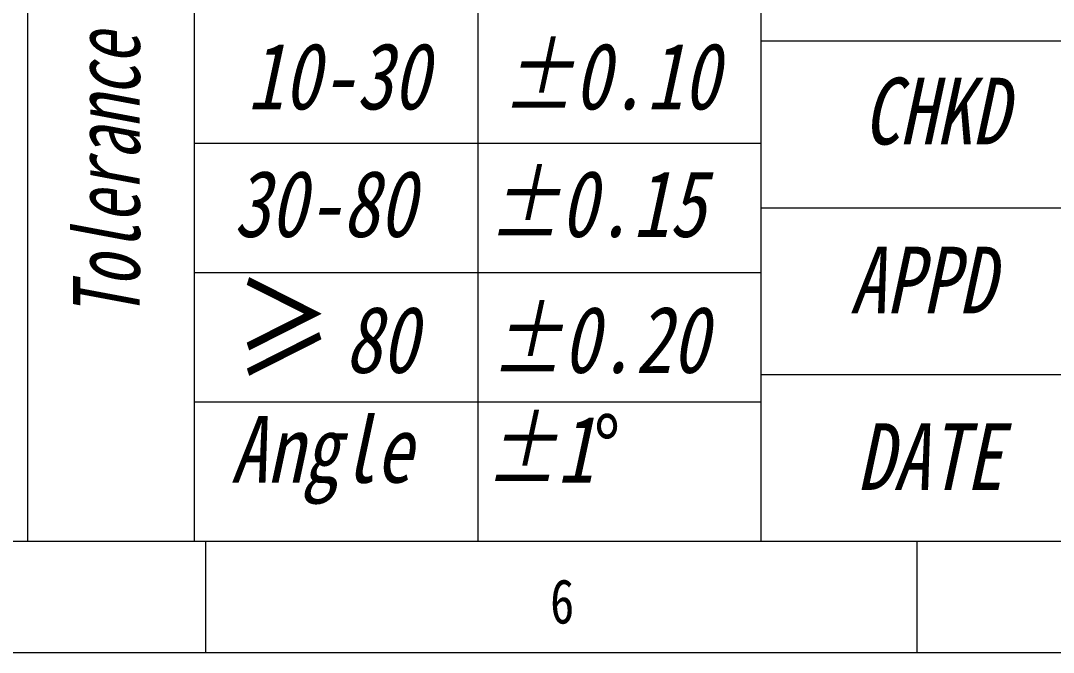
# Model space of a CAD drawing. Header units: millimetres. Extents: x 62 to 317, y 12 to 192.
# Drawn here: x 196.5 to 236.35, y 11.9 to 36.28 of the extents above; entities that cross this region are included whole.
import ezdxf

# ---------------------------------------------------------------- set-up
doc = ezdxf.new("R2010")
doc.units = ezdxf.units.MM
doc.layers.add('04 文字', color=1, linetype='Continuous')
doc.layers.add('07 图框', color=15, linetype='Continuous')
doc.styles.add('ST1', font='', dxfattribs={"width": 0.8})
doc.styles.get('ST1').set_extended_font_data('SimSun')

msp = doc.modelspace()

# ---------------------------------------------------------------- linework, layer by layer
at = {"lineweight": 0}
msp.add_line((196.769, 16.194), (312.591, 16.194), dxfattribs=at)
at = {"layer": '07 图框', "color": 7, "lineweight": 0}
for p, q in [((196.769, 16.194), (196.769, 54.801)), ((203.204, 16.194), (203.204, 41.932)), ((214.146, 41.932), (214.146, 16.194)), ((225.081, 16.194), (225.081, 41.932)), ((225.081, 35.498), (258.625, 35.498)), ((203.204, 31.56), (225.081, 31.56)), ((225.081, 29.063), (312.591, 29.063)), ((203.204, 26.567), (225.081, 26.567)), ((225.081, 22.629), (312.591, 22.629)), ((203.204, 21.573), (225.081, 21.573)), ((66.362, 16.194), (312.591, 16.194)), ((203.632, 16.194), (203.632, 11.904)), ((231.087, 16.194), (231.087, 11.904)), ((62.073, 11.904), (316.88, 11.904))]:
    msp.add_line(p, q, dxfattribs=at)

# ---------------------------------------------------------------- texts
at = {"layer": '04 文字', "color": 7, "lineweight": 0, "attachment_point": 1, "style": 'ST1'}
for s, insert, char_height, width in [('{\\fSimSun|b0|i1|c134|p2;10-30  %%P0.10}', (205.248, 35.43), 2.57382, 24.72975), ('{\\fSimSun|b0|i1|c134|p2;30-80  %%P0.15}', (204.719, 30.506), 2.57382, 30.32777), ('{\\H1.333x;≥\\fMicrosoft YaHei UI|b0|i0|c134|p34;\\H0.5625x; \\fSimSun|b0|i1|c134|p2;\\H1.334x;80  %%P0.20}', (204.757, 26.118), 2.573816, 20.54821), ('{\\fSimSun|b0|i1|c134|p2;Angle  %%P1}%%D', (204.603, 21.028), 2.57382, 20.54821)]:
    msp.add_mtext(s, dxfattribs=dict(at, insert=insert, char_height=char_height, width=width))
at = {"layer": '07 图框', "color": 7, "lineweight": 0, "insert": (198.521, 24.795), "char_height": 2.57382, "width": 15.94608, "attachment_point": 1, "rotation": 90, "style": 'ST1'}
msp.add_mtext('{\\fSimSun|b0|i1|c134|p2;\\W0.7;Tolerance}', dxfattribs=at)
at = {"layer": '07 图框', "color": 7, "lineweight": 0, "attachment_point": 1, "style": 'ST1'}
for s, insert, char_height, width in [('{\\fSimSun|b0|i1|c134|p2;CHKD}', (229.011, 34.079), 2.57382, 12.31204), ('{\\fSimSun|b0|i1|c134|p2;APPD}', (228.493, 27.56), 2.57382, 12.31204), ('{\\fSimSun|b0|i1|c134|p2;DATE}', (228.776, 20.747), 2.57382, 7.55207), ('6', (216.93, 14.732), 1.716, 3.53895)]:
    msp.add_mtext(s, dxfattribs=dict(at, insert=insert, char_height=char_height, width=width))

doc.saveas('drawing.dxf')
